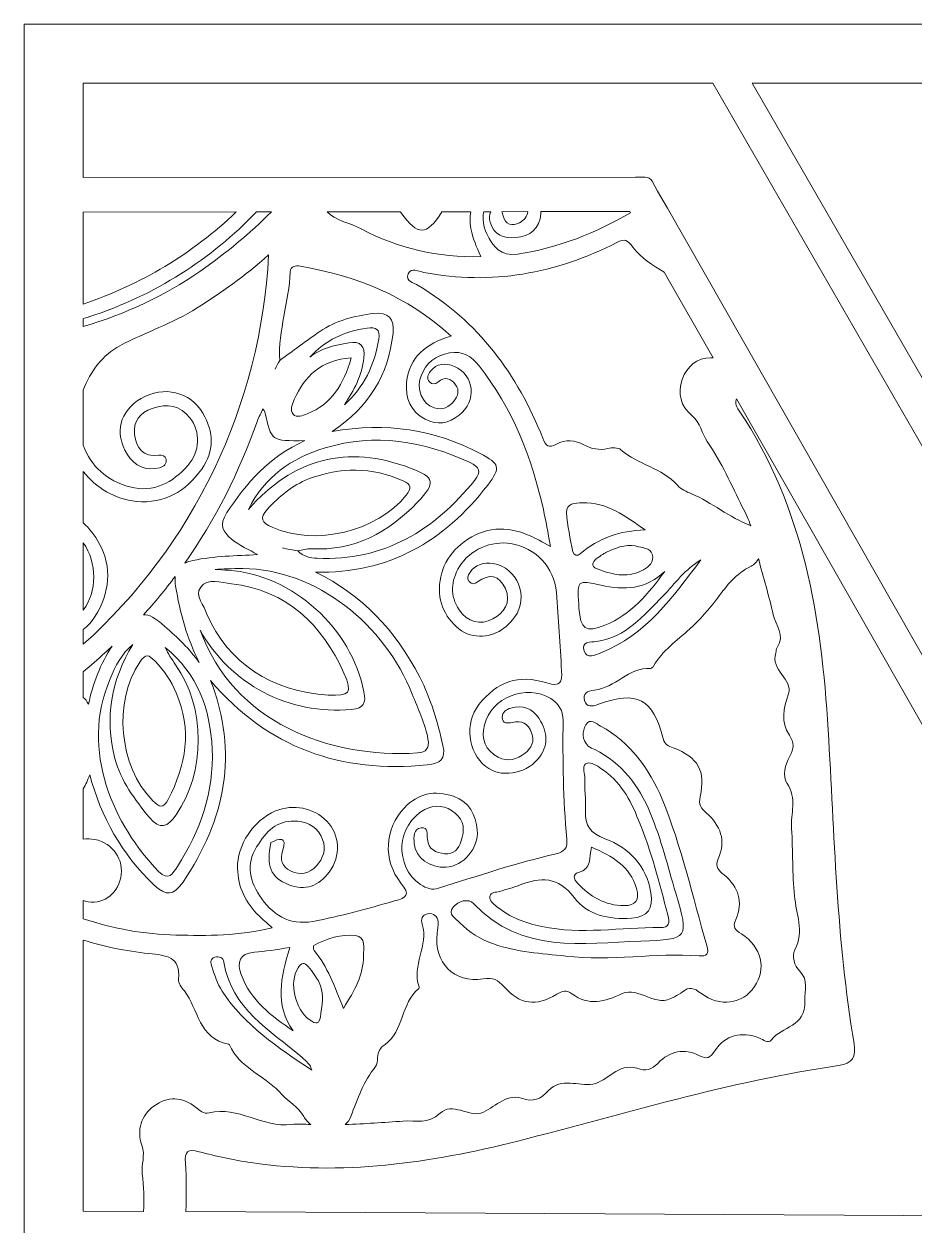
# Model space of a CAD drawing. Extents: x 13 to 5563, y -794 to -206.
# Drawn here: x 3444.8 to 3664.7, y -502.4 to -205.7 of the extents above; entities that cross this region are included whole.
import ezdxf

# ---------------------------------------------------------------- set-up
doc = ezdxf.new("R2010")
doc.units = 0
doc.header["$MEASUREMENT"] = 0
doc.layers.add('Layer 1', color=7, linetype='Continuous')

msp = doc.modelspace()

# ---------------------------------------------------------------- linework, layer by layer
at = {"layer": 'Layer 1', "lineweight": 0}
msp.add_lwpolyline([(3444.75, -794.32), (4419.25, -794.32), (4419.25, -205.68), (3444.75, -205.68), (3444.75, -794.32)], dxfattribs=at)
for points, knots in [([(3459.37, -220.3), (3459.37, -220.3), (3614.74, -220.3), (3614.74, -220.3), (3614.74, -220.3), (3751.76, -457.78), (3751.76, -457.78), (3751.77, -457.79), (3751.77, -457.79), (3751.77, -457.79), (3752.13, -458.41), (3752.79, -458.79), (3753.5, -458.79), (3754.22, -458.79), (3754.88, -458.41), (3755.24, -457.78), (3755.24, -457.78), (3892.45, -220.3), (3892.45, -220.3), (3892.45, -220.3), (3912.35, -220.3), (3912.35, -220.3), (3912.35, -220.3), (3766.42, -471.24), (3766.42, -471.24), (3766.42, -471.24), (3763.7, -475.92), (3763.7, -475.92), (3763.7, -475.92), (3762.06, -478.61), (3762.06, -478.61), (3761.63, -479.31), (3761.62, -480.2), (3762.04, -480.91), (3762.04, -480.91), (3763.36, -483.19), (3763.36, -483.19), (3763.36, -483.19), (3924.76, -760.62), (3924.76, -760.62), (3924.76, -760.62), (3931.46, -772.15), (3931.46, -772.15), (3931.86, -772.84), (3932.61, -773.27), (3933.41, -773.27), (3933.41, -773.27), (3933.41, -773.27), (3933.41, -773.27), (3934.22, -773.27), (3934.96, -772.84), (3935.36, -772.14), (3935.36, -772.14), (3942.02, -760.52), (3942.02, -760.52), (3942.02, -760.52), (4100.5, -483.93), (4100.5, -483.93), (4100.52, -483.88), (4100.55, -483.84), (4100.57, -483.79), (4100.57, -483.79), (4102.04, -480.76), (4102.04, -480.76), (4102.35, -480.14), (4102.34, -479.4), (4102.03, -478.78), (4102.03, -478.78), (4101.08, -476.85), (4101.08, -476.85), (4101.06, -476.81), (4101.04, -476.77), (4101.01, -476.73), (4101.01, -476.73), (3954.02, -220.3), (3954.02, -220.3), (3954.02, -220.3), (3970.38, -220.3), (3970.38, -220.3), (3970.38, -220.3), (4108.15, -459.06), (4108.15, -459.06), (4108.15, -459.06), (4108.15, -459.06), (4108.15, -459.07), (4108.51, -459.68), (4109.17, -460.06), (4109.88, -460.06), (4110.6, -460.06), (4111.26, -459.68), (4111.62, -459.06), (4111.62, -459.06), (4249.57, -220.3), (4249.57, -220.3), (4249.57, -220.3), (4404.63, -220.3), (4404.63, -220.3), (4404.63, -220.3), (4404.63, -243.59), (4404.63, -243.59), (4404.63, -243.59), (4267.88, -243.45), (4267.88, -243.45), (4267.88, -243.45), (4265.52, -243.45), (4265.52, -243.45), (4265.52, -243.45), (4265.52, -243.45), (4265.52, -243.45), (4264.79, -243.45), (4264.11, -243.85), (4263.76, -244.5), (4263.76, -244.5), (4262.44, -246.93), (4262.44, -246.93), (4262.44, -246.93), (4260.02, -251.16), (4260.02, -251.16), (4260.02, -251.16), (4114.9, -505.7), (4114.9, -505.7), (4114.54, -506.32), (4114.55, -507.09), (4114.91, -507.71), (4115.27, -508.32), (4115.93, -508.7), (4116.64, -508.7), (4116.64, -508.7), (4116.66, -508.7), (4116.66, -508.7), (4116.66, -508.7), (4404.63, -507.15), (4404.63, -507.15), (4404.63, -507.15), (4404.63, -536.28), (4404.63, -536.28), (4404.63, -536.28), (4402.11, -536.29), (4402.11, -536.29), (4402.11, -536.29), (4104.84, -537.49), (4104.84, -537.49), (4104.78, -537.49), (4104.73, -537.49), (4104.68, -537.5), (4104.68, -537.5), (4101.6, -537.73), (4101.6, -537.73), (4100.92, -537.78), (4100.29, -538.14), (4099.91, -538.72), (4099.91, -538.72), (4098.81, -540.36), (4098.81, -540.36), (4098.78, -540.4), (4098.76, -540.44), (4098.74, -540.48), (4098.74, -540.48), (4095.26, -546.45), (4095.26, -546.45), (4095.26, -546.45), (3959.86, -779.7), (3959.86, -779.7), (3959.86, -779.7), (3905.02, -779.7), (3905.02, -779.7), (3905.02, -779.7), (3766.73, -541.28), (3766.73, -541.28), (3766.7, -541.23), (3766.68, -541.19), (3766.65, -541.15), (3766.65, -541.15), (3764.92, -538.58), (3764.92, -538.58), (3764.53, -538.01), (3763.9, -537.65), (3763.21, -537.6), (3763.21, -537.6), (3761.23, -537.47), (3761.23, -537.47), (3761.19, -537.46), (3761.14, -537.46), (3761.09, -537.46), (3761.09, -537.46), (3754.18, -537.43), (3754.18, -537.43), (3754.18, -537.43), (3459.37, -536.12), (3459.37, -536.12), (3459.37, -536.12), (3459.37, -507.13), (3459.37, -507.13), (3459.37, -507.13), (3746.9, -508.68), (3746.9, -508.68), (3746.9, -508.68), (3746.91, -508.68), (3746.91, -508.68), (3747.62, -508.68), (3748.28, -508.3), (3748.64, -507.69), (3749.01, -507.07), (3749.01, -506.3), (3748.65, -505.68), (3748.65, -505.68), (3603.54, -251.16), (3603.54, -251.16), (3603.54, -251.16), (3601.15, -246.97), (3601.15, -246.97), (3601.15, -246.97), (3599.81, -244.5), (3599.81, -244.5), (3599.46, -243.85), (3598.78, -243.45), (3598.04, -243.45), (3598.04, -243.45), (3598.04, -243.45), (3598.04, -243.45), (3598.04, -243.45), (3595.68, -243.45), (3595.68, -243.45), (3595.68, -243.45), (3459.37, -243.59), (3459.37, -243.59), (3459.37, -243.59), (3459.37, -220.3), (3459.37, -220.3)], [0, 0, 0, 0, 1, 1, 1, 2, 2, 2, 3, 3, 3, 4, 4, 4, 5, 5, 5, 6, 6, 6, 7, 7, 7, 8, 8, 8, 9, 9, 9, 10, 10, 10, 11, 11, 11, 12, 12, 12, 13, 13, 13, 14, 14, 14, 15, 15, 15, 16, 16, 16, 17, 17, 17, 18, 18, 18, 19, 19, 19, 20, 20, 20, 21, 21, 21, 22, 22, 22, 23, 23, 23, 24, 24, 24, 25, 25, 25, 26, 26, 26, 27, 27, 27, 28, 28, 28, 29, 29, 29, 30, 30, 30, 31, 31, 31, 32, 32, 32, 33, 33, 33, 34, 34, 34, 35, 35, 35, 36, 36, 36, 37, 37, 37, 38, 38, 38, 39, 39, 39, 40, 40, 40, 41, 41, 41, 42, 42, 42, 43, 43, 43, 44, 44, 44, 45, 45, 45, 46, 46, 46, 47, 47, 47, 48, 48, 48, 49, 49, 49, 50, 50, 50, 51, 51, 51, 52, 52, 52, 53, 53, 53, 54, 54, 54, 55, 55, 55, 56, 56, 56, 57, 57, 57, 58, 58, 58, 59, 59, 59, 60, 60, 60, 61, 61, 61, 62, 62, 62, 63, 63, 63, 64, 64, 64, 65, 65, 65, 66, 66, 66, 67, 67, 67, 68, 68, 68, 69, 69, 69, 70, 70, 70, 71, 71, 71, 72, 72, 72, 73, 73, 73, 74, 74, 74, 75, 75, 75, 76, 76, 76, 76]), ([(3686.85, -220.3), (3688.54, -221.6), (3687.58, -223.23), (3686.15, -225.09), (3680.68, -232.21), (3676.93, -240.19), (3675.01, -248.95), (3671.73, -264.03), (3669.49, -279.29), (3667.33, -294.55), (3667.33, -294.55), (3624.48, -220.3), (3624.48, -220.3), (3624.48, -220.3), (3686.85, -220.3), (3686.85, -220.3)], [0, 0, 0, 0, 1, 1, 1, 2, 2, 2, 3, 3, 3, 4, 4, 4, 5, 5, 5, 5]), ([(3502.1, -252.06), (3502.1, -252.06), (3505.81, -252.06), (3505.81, -252.06), (3500.48, -257.37), (3494.59, -262.28), (3488.12, -266.76), (3479.27, -272.9), (3469.63, -277.36), (3459.37, -280.32), (3459.37, -280.32), (3459.37, -278.41), (3459.37, -278.41), (3459.82, -278.27), (3460.27, -278.13), (3460.71, -277.99), (3477.33, -272.54), (3490.99, -263.71), (3502.1, -252.06)], [0, 0, 0, 0, 1, 1, 1, 2, 2, 2, 3, 3, 3, 4, 4, 4, 5, 5, 5, 6, 6, 6, 6]), ([(3497.15, -252.07), (3486.24, -262.39), (3473.66, -269.99), (3459.37, -274.8), (3459.37, -274.8), (3459.37, -252.1), (3459.37, -252.1), (3459.37, -252.1), (3497.15, -252.07), (3497.15, -252.07)], [0, 0, 0, 0, 1, 1, 1, 2, 2, 2, 3, 3, 3, 3]), ([(3537.63, -252.03), (3537.68, -252.09), (3537.72, -252.16), (3537.77, -252.22), (3542.04, -258.03), (3544.02, -258.1), (3547.9, -252.02), (3547.9, -252.02), (3555.01, -252.01), (3555.01, -252.01), (3554.43, -254.95), (3555.22, -258.12), (3557.53, -263.09), (3546.89, -263.33), (3537.09, -261.05), (3527.98, -256.23), (3525.33, -254.83), (3521.42, -254.15), (3519.59, -252.04), (3519.59, -252.04), (3537.63, -252.03), (3537.63, -252.03)], [0, 0, 0, 0, 1, 1, 1, 2, 2, 2, 3, 3, 3, 4, 4, 4, 5, 5, 5, 6, 6, 6, 7, 7, 7, 7]), ([(3566.55, -262.48), (3562.51, -263.09), (3560.49, -260.7), (3558.99, -257.46), (3558.1, -255.54), (3557.82, -253.71), (3558.23, -252), (3558.23, -252), (3559.97, -252), (3559.97, -252), (3559.45, -252.73), (3559.58, -253.76), (3559.82, -254.62), (3560.68, -257.77), (3563.17, -258.61), (3566.07, -258.39), (3569.68, -258.11), (3572.04, -256.1), (3572.33, -252.49), (3572.35, -252.32), (3572.34, -252.16), (3572.35, -251.99), (3572.35, -251.99), (3594.27, -251.97), (3594.27, -251.97), (3594.27, -251.97), (3594.43, -252.25), (3594.43, -252.25), (3585.84, -257.28), (3576.71, -260.93), (3566.55, -262.48)], [0, 0, 0, 0, 1, 1, 1, 2, 2, 2, 3, 3, 3, 4, 4, 4, 5, 5, 5, 6, 6, 6, 7, 7, 7, 8, 8, 8, 9, 9, 9, 10, 10, 10, 10]), ([(3569.07, -251.99), (3568.95, -253.16), (3568.22, -254.11), (3567.01, -254.72), (3565.28, -255.6), (3563.52, -255.29), (3562.99, -253.02), (3562.9, -252.64), (3562.8, -252.29), (3562.66, -252), (3562.66, -252), (3569.07, -251.99), (3569.07, -251.99)], [0, 0, 0, 0, 1, 1, 1, 2, 2, 2, 3, 3, 3, 4, 4, 4, 4]), ([(3609.58, -302.31), (3611.78, -304.11), (3612.06, -306.82), (3613.37, -308.72), (3616.96, -313.89), (3619.36, -319.5), (3622.13, -325.03), (3622.94, -326.64), (3623.62, -328), (3624.14, -329.56), (3624.11, -329.54), (3624.08, -329.52), (3624.04, -329.5), (3618.78, -327.43), (3614.56, -323.79), (3609.49, -321.64), (3608.16, -321.07), (3607, -320.61), (3606.01, -319.5), (3602.23, -315.26), (3596.25, -314.46), (3592.06, -310.77), (3591.4, -310.19), (3589.88, -310.23), (3588.87, -310.46), (3586.73, -310.95), (3584.85, -310.58), (3582.96, -309.57), (3580.76, -308.41), (3578.4, -308.13), (3576.17, -309.39), (3574.23, -310.48), (3573.57, -309.87), (3572.8, -307.93), (3566.54, -292.13), (3556.88, -279.06), (3542.03, -270.23), (3540.95, -269.58), (3538.81, -269.16), (3539.6, -267.35), (3540.34, -265.66), (3542.16, -266.76), (3543.44, -267), (3560.2, -270.22), (3576.01, -267.28), (3591.07, -259.63), (3593.06, -258.62), (3593.69, -258.93), (3595.06, -260.77), (3597.09, -263.5), (3599.89, -265.25), (3602.78, -266.89), (3602.78, -266.89), (3614.84, -288.04), (3614.84, -288.04), (3614.64, -288.05), (3614.43, -288.06), (3614.22, -288.05), (3610.93, -287.99), (3608.34, -290.15), (3607.2, -293.39), (3606.01, -296.82), (3606.83, -300.05), (3609.58, -302.31)], [0, 0, 0, 0, 1, 1, 1, 2, 2, 2, 3, 3, 3, 4, 4, 4, 5, 5, 5, 6, 6, 6, 7, 7, 7, 8, 8, 8, 9, 9, 9, 10, 10, 10, 11, 11, 11, 12, 12, 12, 13, 13, 13, 14, 14, 14, 15, 15, 15, 16, 16, 16, 17, 17, 17, 18, 18, 18, 19, 19, 19, 20, 20, 20, 21, 21, 21, 21]), ([(3462.31, -351.87), (3465.85, -346.1), (3466.63, -339.87), (3463.32, -333.88), (3462.22, -331.88), (3460.89, -330.2), (3459.37, -328.81), (3459.37, -328.81), (3459.37, -316.13), (3459.37, -316.13), (3462.55, -320.16), (3467.14, -322.99), (3472.49, -323.51), (3479.34, -324.17), (3484.71, -321.05), (3488.6, -315.54), (3491.74, -311.09), (3491.62, -306.4), (3488.89, -301.75), (3485.78, -296.44), (3479.14, -294.85), (3473.66, -298.08), (3468.35, -301.21), (3466.96, -306.65), (3470.18, -311.84), (3472.06, -314.87), (3474.8, -316.03), (3478.27, -315.2), (3479.23, -314.97), (3480, -314.2), (3479.84, -313.13), (3479.71, -312.21), (3478.82, -312.06), (3477.99, -312.14), (3474.18, -312.53), (3472.39, -310.42), (3472.03, -306.99), (3471.7, -303.77), (3473.29, -301.7), (3476.4, -300.56), (3480.14, -299.19), (3483.25, -299.84), (3485.71, -302.92), (3488.37, -306.26), (3488.19, -311.28), (3485.15, -314.68), (3481.38, -318.89), (3476.79, -321.46), (3470.9, -319.95), (3465.11, -318.45), (3461.32, -314.81), (3459.37, -309.67), (3459.37, -309.67), (3459.37, -296.08), (3459.37, -296.08), (3461.04, -291.42), (3464.27, -287.26), (3468.39, -285.1), (3474.65, -281.81), (3481.43, -279.57), (3487.46, -275.76), (3493.43, -271.99), (3499.17, -267.91), (3505.13, -262.69), (3503.22, -299.92), (3486.36, -334.58), (3459.37, -358.8), (3459.37, -358.8), (3459.37, -355.17), (3459.37, -355.17), (3460.52, -354.26), (3461.52, -353.16), (3462.31, -351.87)], [0, 0, 0, 0, 1, 1, 1, 2, 2, 2, 3, 3, 3, 4, 4, 4, 5, 5, 5, 6, 6, 6, 7, 7, 7, 8, 8, 8, 9, 9, 9, 10, 10, 10, 11, 11, 11, 12, 12, 12, 13, 13, 13, 14, 14, 14, 15, 15, 15, 16, 16, 16, 17, 17, 17, 18, 18, 18, 19, 19, 19, 20, 20, 20, 21, 21, 21, 22, 22, 22, 23, 23, 23, 24, 24, 24, 24]), ([(3460.97, -390.99), (3463.77, -401.37), (3468.76, -410.61), (3476.91, -418.26), (3479.81, -420.99), (3481.72, -420.88), (3483.99, -417.51), (3494.36, -402.07), (3497.83, -385.74), (3490.77, -367.72), (3504.94, -384.49), (3523, -390.64), (3544.28, -388.57), (3547.44, -388.26), (3548.93, -387.12), (3548.16, -383.79), (3546.8, -377.96), (3545.18, -372.23), (3542.43, -366.88), (3536.5, -355.37), (3528.08, -346.56), (3516.73, -340.96), (3534.53, -341.4), (3548.39, -333.57), (3559.2, -319.47), (3562.49, -315.17), (3562.18, -314.22), (3557.34, -311.68), (3546.11, -305.76), (3534.24, -303.9), (3520.81, -306.26), (3530.01, -300.13), (3534.69, -292.19), (3535.83, -282.1), (3536.25, -278.35), (3534.66, -276.71), (3531.03, -277.13), (3526.31, -277.68), (3521.74, -278.86), (3517.75, -281.59), (3514.4, -283.89), (3511.15, -286.34), (3507.85, -288.72), (3507.43, -289.41), (3507.08, -290.13), (3506.77, -290.85), (3507.08, -290.13), (3507.43, -289.41), (3507.85, -288.72), (3507.48, -281.28), (3510.13, -274.2), (3510.47, -266.84), (3510.54, -265.41), (3511.79, -265.23), (3512.98, -265.44), (3526.64, -267.93), (3539.27, -272.62), (3550.17, -282.73), (3543.89, -284.52), (3539.87, -287.92), (3539.19, -294.13), (3538.76, -298.05), (3540.19, -301.26), (3543.77, -303.24), (3546.78, -304.89), (3549.64, -304.17), (3552.16, -302.23), (3556.59, -298.83), (3555.92, -292.34), (3550.99, -290.2), (3548.76, -289.23), (3546.67, -289.39), (3545.03, -291.44), (3544.41, -292.22), (3544.05, -293.11), (3544.82, -293.99), (3545.43, -294.71), (3546.19, -294.69), (3546.89, -294.08), (3548.64, -292.54), (3550.09, -293.16), (3551.29, -294.75), (3552.29, -296.09), (3551.88, -297.49), (3550.94, -298.67), (3549.67, -300.27), (3548.04, -301.08), (3545.95, -300.4), (3543.02, -299.45), (3541.47, -295.83), (3542.74, -292.55), (3543.97, -289.37), (3546.35, -287.48), (3549.74, -286.87), (3552.91, -286.31), (3555.17, -287.63), (3557.08, -290.07), (3565.3, -300.59), (3570.08, -312.64), (3572.94, -325.54), (3573.56, -328.29), (3574.02, -331.07), (3574.7, -334.63), (3572.6, -333.53), (3571.09, -332.6), (3569.47, -331.91), (3563.84, -329.51), (3558.33, -329.78), (3553.38, -333.49), (3548.94, -336.83), (3546.75, -341.44), (3547.42, -347.1), (3547.93, -351.37), (3551.74, -355.94), (3555.57, -356.61), (3559.86, -357.35), (3563.31, -355.52), (3565.82, -352.12), (3569.51, -347.11), (3566.57, -339.86), (3560.56, -338.87), (3558.19, -338.48), (3556.17, -339.1), (3554.75, -341.13), (3554.29, -341.79), (3554.02, -342.57), (3554.6, -343.31), (3555.22, -344.1), (3555.99, -343.91), (3556.67, -343.41), (3559.62, -341.21), (3562.05, -341.77), (3563.56, -345.03), (3565.16, -348.48), (3563.1, -351.12), (3560.46, -352.54), (3557.44, -354.15), (3554.21, -353.33), (3552.17, -350.3), (3549.81, -346.8), (3550.09, -343.13), (3552.23, -339.61), (3554.72, -335.5), (3560.17, -333.1), (3564.85, -333.92), (3571.14, -335.03), (3575.59, -339.68), (3576.15, -346.04), (3576.71, -352.47), (3577.01, -358.92), (3577.45, -365.36), (3577.64, -368.15), (3577.15, -369.37), (3573.77, -368.32), (3566.71, -366.13), (3561.42, -368.04), (3557.04, -373.67), (3553.43, -378.32), (3554.22, -385.36), (3558.76, -388.99), (3562.27, -391.79), (3568.38, -390.96), (3571.58, -387.17), (3574.31, -383.94), (3574.09, -380.49), (3571.87, -377.15), (3570.23, -374.69), (3567.85, -373.66), (3564.89, -374.54), (3563.78, -374.87), (3562.76, -375.51), (3562.8, -376.79), (3562.84, -378.43), (3564.13, -378.32), (3565.22, -378.07), (3567.62, -377.52), (3569.19, -378.35), (3570.04, -380.65), (3570.83, -382.76), (3570.03, -384.39), (3568.42, -385.64), (3566.45, -387.17), (3564.21, -387.94), (3561.81, -386.67), (3558.59, -384.97), (3557.54, -382.19), (3558.39, -378.71), (3560.05, -371.92), (3568.79, -368.48), (3574.75, -372.21), (3576.78, -373.48), (3577.82, -375.08), (3577.8, -377.61), (3577.71, -387.37), (3577.82, -397.14), (3578.74, -406.87), (3578.95, -409.03), (3578.11, -410.06), (3576.07, -410.52), (3566.23, -412.76), (3556.69, -416), (3547.08, -419.01), (3545.4, -419.53), (3544.03, -419.06), (3542.65, -418.11), (3536.05, -413.56), (3536.6, -403.31), (3543.69, -399.58), (3546.36, -398.17), (3548.88, -398.61), (3551.17, -400.46), (3553.49, -402.33), (3553.51, -404.79), (3552.66, -407.34), (3552.02, -409.27), (3550.84, -410.76), (3548.56, -410.51), (3546.39, -410.28), (3544.55, -409.43), (3544.3, -406.89), (3544.18, -405.68), (3544.53, -403.82), (3542.77, -404.07), (3540.82, -404.34), (3540.94, -406.41), (3541.06, -407.93), (3541.35, -411.52), (3544.88, -414.08), (3548.93, -413.82), (3553.19, -413.54), (3557.05, -409.06), (3556.61, -404.64), (3556.23, -400.84), (3554.75, -397.69), (3550.74, -396.32), (3546.08, -394.73), (3542, -395.59), (3538.64, -399.17), (3533.76, -404.38), (3533.25, -412.01), (3537.77, -417.72), (3540.12, -420.67), (3539.29, -421.29), (3536.17, -422.16), (3529.49, -424.03), (3522.84, -425.95), (3516.01, -427.19), (3510.13, -428.26), (3505.87, -425.42), (3502.84, -420.78), (3500.17, -416.7), (3499.54, -412.3), (3502.7, -408.02), (3504.89, -404.4), (3507.86, -402.01), (3512.31, -402.48), (3515.11, -402.78), (3517.34, -404.1), (3518.43, -406.95), (3519.41, -409.51), (3518.54, -411.67), (3516.94, -413.47), (3515.23, -415.39), (3512.96, -415.98), (3510.52, -414.73), (3508.36, -413.63), (3507.84, -412.05), (3508.62, -409.65), (3509.78, -406.1), (3507.77, -406.72), (3505.69, -407.72), (3504.43, -413.4), (3505.62, -416.4), (3510.08, -418.14), (3514.15, -419.73), (3517.55, -418.43), (3520.06, -415.05), (3523.03, -411.07), (3522.69, -405.79), (3519.49, -402.46), (3516.32, -399.16), (3511.14, -398.13), (3506.84, -399.94), (3501.35, -402.25), (3497.34, -408.29), (3497.45, -414.09), (3497.54, -418.75), (3499.46, -422.6), (3502.75, -425.82), (3503.64, -426.68), (3504.58, -427.48), (3506.02, -428.78), (3497.81, -430.83), (3490, -430.76), (3482.24, -430.56), (3474.45, -430.36), (3466.78, -429.05), (3459.37, -426.53), (3459.37, -426.53), (3459.37, -422.07), (3459.37, -422.07), (3459.54, -422.13), (3459.69, -422.19), (3459.87, -422.23), (3463.87, -423.26), (3467.74, -420.7), (3468.63, -416.44), (3469.55, -412.02), (3466.69, -407.79), (3462.24, -406.98), (3461.29, -406.81), (3460.32, -406.8), (3459.37, -406.92), (3459.37, -406.92), (3459.37, -394.51), (3459.37, -394.51), (3459.97, -393.39), (3460.5, -392.22), (3460.97, -390.99)], [0, 0, 0, 0, 1, 1, 1, 2, 2, 2, 3, 3, 3, 4, 4, 4, 5, 5, 5, 6, 6, 6, 7, 7, 7, 8, 8, 8, 9, 9, 9, 10, 10, 10, 11, 11, 11, 12, 12, 12, 13, 13, 13, 14, 14, 14, 15, 15, 15, 16, 16, 16, 17, 17, 17, 18, 18, 18, 19, 19, 19, 20, 20, 20, 21, 21, 21, 22, 22, 22, 23, 23, 23, 24, 24, 24, 25, 25, 25, 26, 26, 26, 27, 27, 27, 28, 28, 28, 29, 29, 29, 30, 30, 30, 31, 31, 31, 32, 32, 32, 33, 33, 33, 34, 34, 34, 35, 35, 35, 36, 36, 36, 37, 37, 37, 38, 38, 38, 39, 39, 39, 40, 40, 40, 41, 41, 41, 42, 42, 42, 43, 43, 43, 44, 44, 44, 45, 45, 45, 46, 46, 46, 47, 47, 47, 48, 48, 48, 49, 49, 49, 50, 50, 50, 51, 51, 51, 52, 52, 52, 53, 53, 53, 54, 54, 54, 55, 55, 55, 56, 56, 56, 57, 57, 57, 58, 58, 58, 59, 59, 59, 60, 60, 60, 61, 61, 61, 62, 62, 62, 63, 63, 63, 64, 64, 64, 65, 65, 65, 66, 66, 66, 67, 67, 67, 68, 68, 68, 69, 69, 69, 70, 70, 70, 71, 71, 71, 72, 72, 72, 73, 73, 73, 74, 74, 74, 75, 75, 75, 76, 76, 76, 77, 77, 77, 78, 78, 78, 79, 79, 79, 80, 80, 80, 81, 81, 81, 82, 82, 82, 83, 83, 83, 84, 84, 84, 85, 85, 85, 86, 86, 86, 87, 87, 87, 88, 88, 88, 89, 89, 89, 90, 90, 90, 91, 91, 91, 92, 92, 92, 93, 93, 93, 94, 94, 94, 95, 95, 95, 96, 96, 96, 97, 97, 97, 98, 98, 98, 99, 99, 99, 100, 100, 100, 101, 101, 101, 102, 102, 102, 103, 103, 103, 104, 104, 104, 105, 105, 105, 106, 106, 106, 106]), ([(3524.88, -284.36), (3521.48, -284.92), (3518.12, -285.66), (3515.28, -287.89), (3519.15, -283.77), (3523.87, -281.47), (3529.41, -280.73), (3531.65, -280.43), (3532.73, -280.99), (3532.31, -283.48), (3531.24, -289.81), (3528.68, -295.33), (3523.83, -299.65), (3526.19, -296.1), (3528.17, -292.42), (3528.66, -288.08), (3528.98, -285.17), (3527.8, -283.88), (3524.88, -284.36)], [0, 0, 0, 0, 1, 1, 1, 2, 2, 2, 3, 3, 3, 4, 4, 4, 5, 5, 5, 6, 6, 6, 6]), ([(3525.5, -288.08), (3523.61, -294.61), (3520.7, -299.5), (3514.64, -301.89), (3513.54, -302.32), (3512.05, -303.01), (3511.16, -301.96), (3510.33, -300.98), (3510.93, -299.53), (3511.43, -298.4), (3514.02, -292.63), (3518.01, -288.63), (3525.5, -288.08)], [0, 0, 0, 0, 1, 1, 1, 2, 2, 2, 3, 3, 3, 4, 4, 4, 4]), ([(3484.59, -486.81), (3484.4, -484.01), (3485.1, -483.25), (3487.98, -484.04), (3492.17, -485.2), (3496.47, -486.11), (3500.78, -486.74), (3523.12, -490.02), (3544.97, -486.88), (3566.6, -481.43), (3592.91, -474.8), (3618.85, -466.63), (3645.81, -462.79), (3649.3, -462.29), (3650.17, -460.57), (3649.63, -457.33), (3645.3, -431.71), (3644.78, -405.79), (3643.23, -379.94), (3641.55, -352.13), (3637.24, -324.98), (3621.25, -301.12), (3620.36, -299.8), (3620.23, -298.87), (3620.63, -298.19), (3620.63, -298.19), (3735.81, -500.18), (3735.81, -500.18), (3735.81, -500.18), (3484.67, -498.82), (3484.67, -498.82), (3484.87, -494.85), (3484.86, -490.85), (3484.59, -486.81)], [0, 0, 0, 0, 1, 1, 1, 2, 2, 2, 3, 3, 3, 4, 4, 4, 5, 5, 5, 6, 6, 6, 7, 7, 7, 8, 8, 8, 9, 9, 9, 10, 10, 10, 11, 11, 11, 11]), ([(3514.1, -308.51), (3505.14, -312.57), (3499.65, -318.95), (3494.84, -326.29), (3492.74, -329.49), (3493.82, -330.96), (3496, -332.83), (3497.9, -334.46), (3500.28, -335.35), (3502.4, -336.64), (3502.4, -336.64), (3502.39, -336.64), (3502.39, -336.64), (3497.06, -336.96), (3491.74, -336.99), (3486.44, -338.1), (3485.65, -338.26), (3485, -338.49), (3484.44, -338.75), (3491.95, -328.07), (3497.84, -316.31), (3502.35, -303.66), (3502.71, -302.63), (3503.27, -301.67), (3503.74, -300.68), (3503.74, -300.68), (3503.74, -300.68), (3503.74, -300.68), (3503.9, -300.95), (3504.15, -301.2), (3504.21, -301.48), (3505.73, -308.63), (3505.73, -308.63), (3514.1, -308.51)], [0, 0, 0, 0, 1, 1, 1, 2, 2, 2, 3, 3, 3, 4, 4, 4, 5, 5, 5, 6, 6, 6, 7, 7, 7, 8, 8, 8, 9, 9, 9, 10, 10, 10, 11, 11, 11, 11]), ([(3508.54, -335), (3509.78, -335.32), (3511.05, -335.56), (3512.36, -335.73), (3513.43, -335.54), (3514.52, -335.13), (3515.57, -335.19), (3526.31, -335.82), (3534.72, -331.21), (3541.88, -323.7), (3546.44, -318.92), (3546.25, -317.6), (3540.12, -315.29), (3524.45, -309.38), (3511.14, -312.95), (3500.14, -325.5), (3504.09, -317.51), (3510.79, -312.8), (3519.05, -310.31), (3531.42, -306.59), (3543.32, -308.6), (3554.86, -313.95), (3557.18, -315.03), (3557.65, -316.26), (3556.05, -318.24), (3546.03, -330.66), (3533.6, -338.27), (3517.07, -337.57), (3515.3, -337.49), (3513.62, -337.14), (3512.36, -335.73), (3511.06, -335.56), (3509.78, -335.32), (3508.54, -335)], [0, 0, 0, 0, 1, 1, 1, 2, 2, 2, 3, 3, 3, 4, 4, 4, 5, 5, 5, 6, 6, 6, 7, 7, 7, 8, 8, 8, 9, 9, 9, 10, 10, 10, 11, 11, 11, 11]), ([(3504.82, -325.45), (3507.73, -322.31), (3510.9, -319.54), (3515, -317.98), (3522.82, -315.01), (3530.58, -314.98), (3538.31, -318.43), (3540.3, -319.32), (3540.45, -320.25), (3539.1, -321.96), (3531.91, -331), (3516.66, -334.64), (3505.97, -329.9), (3503.43, -328.78), (3502.8, -327.63), (3504.82, -325.45)], [0, 0, 0, 0, 1, 1, 1, 2, 2, 2, 3, 3, 3, 4, 4, 4, 5, 5, 5, 5]), ([(3582.03, -336.43), (3581.34, -337.02), (3580.44, -337.01), (3580.23, -335.96), (3579.61, -332.75), (3578.83, -329.53), (3578.67, -326.29), (3578.57, -324.06), (3580.78, -323.87), (3582.51, -323.83), (3588.64, -323.66), (3593.18, -327.19), (3598.05, -330.55), (3591.87, -330.76), (3586.57, -332.54), (3582.03, -336.43)], [0, 0, 0, 0, 1, 1, 1, 2, 2, 2, 3, 3, 3, 4, 4, 4, 5, 5, 5, 5]), ([(3459.37, -333.73), (3462.85, -338.72), (3462.8, -345.79), (3459.37, -350.39), (3459.37, -350.39), (3459.37, -333.73), (3459.37, -333.73)], [0, 0, 0, 0, 1, 1, 1, 2, 2, 2, 2]), ([(3597.11, -340.68), (3593.42, -342.39), (3589.75, -341.63), (3586.18, -340.15), (3584.59, -339.49), (3584.98, -338.48), (3586.01, -337.69), (3587.11, -336.83), (3588.36, -336.16), (3588.35, -336.16), (3591.8, -334.44), (3594.07, -334.05), (3596.46, -334.7), (3597.94, -335.11), (3599.85, -335.18), (3599.93, -337.22), (3599.99, -338.98), (3598.51, -340.04), (3597.11, -340.68)], [0, 0, 0, 0, 1, 1, 1, 2, 2, 2, 3, 3, 3, 4, 4, 4, 5, 5, 5, 6, 6, 6, 6]), ([(3542.28, -443.35), (3540.31, -438.09), (3544.68, -433.14), (3543.05, -427.89), (3542.66, -426.65), (3542.97, -425.63), (3544.34, -425.35), (3545.88, -425.03), (3546.78, -425.95), (3546.98, -427.35), (3547.11, -428.24), (3546.79, -429.2), (3546.69, -430.13), (3545.89, -437.37), (3550.91, -442.53), (3558.07, -441.37), (3560.52, -440.98), (3561.73, -441.64), (3563.24, -443.34), (3567.21, -447.77), (3571.12, -448.3), (3576.25, -445.19), (3577.66, -444.32), (3578.59, -444.03), (3579.99, -445.08), (3584.1, -448.17), (3588.04, -447.02), (3592.37, -445.02), (3596.54, -443.09), (3600.72, -448.87), (3605.27, -445.78), (3605.93, -445.34), (3606.71, -445.08), (3607.31, -444.58), (3608.95, -443.21), (3610.13, -443.65), (3611.79, -444.9), (3616.55, -448.48), (3622.06, -447.67), (3625.07, -443.3), (3628.06, -438.96), (3626.83, -433.56), (3621.84, -430.29), (3620.29, -429.26), (3619.56, -428.73), (3620.45, -426.69), (3622.31, -422.43), (3621.13, -418.69), (3617.56, -415.73), (3616.3, -414.69), (3615.24, -413.76), (3616.11, -411.78), (3618.09, -407.27), (3616.68, -403.47), (3613.13, -400.38), (3611.84, -399.27), (3611.22, -398.35), (3611.63, -396.41), (3613.01, -389.93), (3611.2, -386.78), (3605.01, -384.33), (3603.81, -383.86), (3602.88, -383.67), (3602.49, -382.06), (3600.08, -372.24), (3596, -370.08), (3586.54, -373.6), (3584.92, -374.2), (3583.61, -374.36), (3583.12, -372.69), (3582.62, -371), (3583.73, -370.29), (3585.52, -370.12), (3590.62, -369.63), (3593.95, -364.4), (3599.42, -364.74), (3599.66, -364.75), (3600, -364.43), (3600.15, -364.17), (3602.31, -360.33), (3605.86, -357.92), (3609.03, -355.03), (3611.52, -352.76), (3613.93, -350.09), (3615.93, -347.39), (3618.3, -344.18), (3620.42, -341.4), (3624.21, -339.52), (3625, -339.12), (3625.6, -338.45), (3626.03, -337.65), (3627.2, -342.25), (3628.65, -346.82), (3629.66, -351.51), (3630.25, -354.25), (3632.78, -356.45), (3630.64, -359.57), (3630.4, -359.93), (3630.46, -360.48), (3630.31, -360.92), (3628.95, -365.12), (3634.59, -367.5), (3633.43, -371.01), (3632.2, -374.7), (3631.53, -377.94), (3633.66, -381.23), (3634.86, -383.07), (3634.81, -384.59), (3633.8, -386.4), (3632.62, -388.53), (3631.83, -391.21), (3633.11, -393.14), (3635.62, -396.91), (3633.93, -400.57), (3634.19, -404.26), (3634.58, -409.85), (3634.34, -415.49), (3634.9, -420.88), (3635.37, -425.43), (3637.39, -429.53), (3635.02, -434.21), (3634.23, -435.79), (3634.88, -438.13), (3636.22, -439.49), (3638.5, -441.81), (3637.37, -444.15), (3637.49, -446.78), (3637.79, -453.3), (3631.74, -453.09), (3629.22, -456.4), (3628.34, -457.54), (3627.25, -456.38), (3626.28, -456.01), (3621.78, -454.29), (3617.91, -455.13), (3615.2, -459.22), (3614.13, -460.85), (3613.32, -461.3), (3611.51, -460.36), (3607.71, -458.38), (3604.13, -459.2), (3601.26, -462.18), (3599.62, -463.88), (3598.29, -464.19), (3595.98, -463.46), (3591.46, -462.04), (3588.7, -466.72), (3585.14, -467.35), (3581.61, -467.98), (3577.32, -465.61), (3574.24, -468.95), (3572.18, -471.19), (3570.53, -471.83), (3567.52, -470.87), (3563.46, -469.58), (3560.83, -473.42), (3557.53, -474.5), (3554.64, -475.46), (3550.44, -471.74), (3547.43, -474.56), (3544.41, -477.38), (3541.64, -476.28), (3538.29, -476.5), (3533.54, -476.82), (3528.81, -477.16), (3524.05, -477.36), (3524.62, -476.83), (3525.09, -476.18), (3525.4, -475.38), (3527.08, -471.01), (3528.53, -466.71), (3531.52, -463.04), (3531.96, -462.51), (3531.95, -461.54), (3532.01, -460.77), (3532.12, -459.43), (3532.6, -458.44), (3533.77, -457.63), (3538.59, -454.28), (3537.66, -447.38), (3542.19, -443.8), (3542.28, -443.73), (3542.32, -443.48), (3542.28, -443.35)], [0, 0, 0, 0, 1, 1, 1, 2, 2, 2, 3, 3, 3, 4, 4, 4, 5, 5, 5, 6, 6, 6, 7, 7, 7, 8, 8, 8, 9, 9, 9, 10, 10, 10, 11, 11, 11, 12, 12, 12, 13, 13, 13, 14, 14, 14, 15, 15, 15, 16, 16, 16, 17, 17, 17, 18, 18, 18, 19, 19, 19, 20, 20, 20, 21, 21, 21, 22, 22, 22, 23, 23, 23, 24, 24, 24, 25, 25, 25, 26, 26, 26, 27, 27, 27, 28, 28, 28, 29, 29, 29, 30, 30, 30, 31, 31, 31, 32, 32, 32, 33, 33, 33, 34, 34, 34, 35, 35, 35, 36, 36, 36, 37, 37, 37, 38, 38, 38, 39, 39, 39, 40, 40, 40, 41, 41, 41, 42, 42, 42, 43, 43, 43, 44, 44, 44, 45, 45, 45, 46, 46, 46, 47, 47, 47, 48, 48, 48, 49, 49, 49, 50, 50, 50, 51, 51, 51, 52, 52, 52, 53, 53, 53, 54, 54, 54, 55, 55, 55, 56, 56, 56, 57, 57, 57, 58, 58, 58, 59, 59, 59, 60, 60, 60, 61, 61, 61, 61]), ([(3611.84, -337.93), (3604.96, -347.06), (3598.32, -356.46), (3587.11, -360.9), (3585.73, -361.45), (3583.68, -362.45), (3583, -360.45), (3582.14, -357.96), (3584.68, -358.29), (3586.02, -358.1), (3593.35, -357.06), (3597.73, -351.72), (3602.43, -346.91), (3605.47, -343.8), (3607.98, -340.17), (3611.84, -337.93)], [0, 0, 0, 0, 1, 1, 1, 2, 2, 2, 3, 3, 3, 4, 4, 4, 5, 5, 5, 5]), ([(3525.61, -374.87), (3528.64, -374.58), (3529.2, -373.29), (3528.65, -370.51), (3525.59, -354.94), (3511.25, -341.64), (3495.14, -340.51), (3493.96, -340.43), (3492.89, -340.36), (3491.92, -340.31), (3493.73, -340.15), (3495.98, -340.1), (3498.73, -340.11), (3516.93, -340.2), (3533.87, -354.01), (3540.53, -371.08), (3542.02, -374.71), (3543.73, -378.26), (3544.45, -382.19), (3544.86, -384.44), (3544.04, -385.48), (3541.85, -385.62), (3520, -386.97), (3496.46, -378.11), (3488.21, -355.28), (3495.49, -368.6), (3510.14, -376.33), (3525.61, -374.87)], [0, 0, 0, 0, 1, 1, 1, 2, 2, 2, 3, 3, 3, 4, 4, 4, 5, 5, 5, 6, 6, 6, 7, 7, 7, 8, 8, 8, 9, 9, 9, 9]), ([(3588.15, -354.09), (3583.36, -356.05), (3582.06, -355.01), (3581.73, -349.85), (3581.71, -349.54), (3581.68, -349.23), (3581.66, -348.91), (3581.27, -342.86), (3581.26, -342.92), (3587.16, -344.21), (3592.85, -345.45), (3598.3, -345.28), (3602.88, -340.8), (3598.87, -346.32), (3594.55, -351.46), (3588.15, -354.09)], [0, 0, 0, 0, 1, 1, 1, 2, 2, 2, 3, 3, 3, 4, 4, 4, 5, 5, 5, 5]), ([(3482.17, -344.41), (3483.19, -351), (3485.02, -357.32), (3488, -363.32), (3485.58, -359.9), (3482.61, -357.09), (3479.52, -354.4), (3477.06, -352.26), (3475.63, -351.28), (3474.22, -351.52), (3477, -348.47), (3479.61, -345.31), (3482.06, -342.04), (3481.99, -342.73), (3482.03, -343.52), (3482.17, -344.41)], [0, 0, 0, 0, 1, 1, 1, 2, 2, 2, 3, 3, 3, 4, 4, 4, 5, 5, 5, 5]), ([(3488.35, -344.65), (3490.09, -342.38), (3493.36, -343.54), (3495.92, -343.85), (3509.69, -345.49), (3518.28, -353.86), (3523.72, -365.93), (3525.91, -370.79), (3525.1, -371.66), (3519.84, -371.32), (3505.76, -370.42), (3495.29, -363.52), (3489.83, -351.32), (3489.41, -349.26), (3486.66, -346.86), (3488.35, -344.65)], [0, 0, 0, 0, 1, 1, 1, 2, 2, 2, 3, 3, 3, 4, 4, 4, 5, 5, 5, 5]), ([(3467.19, -386.98), (3468.67, -392.66), (3472.11, -397.11), (3475.68, -401.53), (3478.23, -404.69), (3480.23, -403.94), (3482.29, -400.93), (3489.59, -390.27), (3489.59, -374.46), (3482.17, -363.84), (3481.22, -362.48), (3480.26, -361.12), (3479.62, -359.58), (3487.54, -366.04), (3490.77, -374.79), (3491.19, -384.64), (3491.65, -395.21), (3488.31, -404.81), (3482.61, -413.62), (3481.51, -415.33), (3480.38, -417.38), (3477.96, -414.89), (3467.05, -403.63), (3458.4, -385.08), (3465.98, -367.34), (3467.32, -364.19), (3468.79, -361.1), (3471.57, -358.83), (3466.27, -367.69), (3464.6, -376.95), (3467.19, -386.98)], [0, 0, 0, 0, 1, 1, 1, 2, 2, 2, 3, 3, 3, 4, 4, 4, 5, 5, 5, 6, 6, 6, 7, 7, 7, 8, 8, 8, 9, 9, 9, 10, 10, 10, 10]), ([(3464.71, -360.93), (3465.32, -360.38), (3465.9, -359.82), (3466.5, -359.27), (3463.59, -363.64), (3461.74, -368.46), (3460.66, -373.61), (3460.29, -372.82), (3459.88, -372.27), (3459.37, -371.92), (3459.37, -371.92), (3459.37, -365.56), (3459.37, -365.56), (3461.16, -364.03), (3462.95, -362.49), (3464.71, -360.93)], [0, 0, 0, 0, 1, 1, 1, 2, 2, 2, 3, 3, 3, 4, 4, 4, 5, 5, 5, 5]), ([(3477.13, -362.97), (3479.39, -365.28), (3481.07, -367.85), (3482.32, -370.8), (3486.22, -379.89), (3484.79, -388.58), (3480.33, -397.08), (3479.11, -399.42), (3478.09, -399.05), (3476.51, -397.41), (3468.14, -388.77), (3466.71, -372.99), (3473.34, -363.18), (3474.76, -361.08), (3475.52, -361.33), (3477.13, -362.97)], [0, 0, 0, 0, 1, 1, 1, 2, 2, 2, 3, 3, 3, 4, 4, 4, 5, 5, 5, 5]), ([(3597.03, -432.05), (3608.9, -431.62), (3608.91, -431.47), (3605.6, -420.21), (3603.64, -413.57), (3601.99, -406.85), (3599.32, -400.42), (3596.49, -393.62), (3592.36, -388.13), (3585.67, -384.79), (3585.11, -384.51), (3584.45, -384.32), (3584.02, -383.9), (3582.41, -382.36), (3582.5, -380.29), (3583.4, -378.68), (3584.41, -376.86), (3585.98, -378.4), (3587.07, -378.99), (3594.47, -383.03), (3599.04, -389.49), (3602.29, -397.06), (3607.04, -408.77), (3609.77, -421.08), (3613.29, -433.16), (3613.88, -435.19), (3613.26, -435.85), (3611.4, -435.71), (3600.44, -434.92), (3589.57, -437.08), (3578.48, -435.78), (3572.42, -435.07), (3566.44, -434.83), (3560.64, -432.74), (3557.47, -431.6), (3554.6, -429.99), (3552.31, -427.53), (3551.35, -426.5), (3549.23, -425.49), (3550.65, -423.71), (3551.89, -422.16), (3554.45, -421.42), (3555.77, -422.83), (3567.49, -435.31), (3582.52, -432.59), (3597.03, -432.05)], [0, 0, 0, 0, 1, 1, 1, 2, 2, 2, 3, 3, 3, 4, 4, 4, 5, 5, 5, 6, 6, 6, 7, 7, 7, 8, 8, 8, 9, 9, 9, 10, 10, 10, 11, 11, 11, 12, 12, 12, 13, 13, 13, 14, 14, 14, 15, 15, 15, 15]), ([(3580.56, -421.33), (3583.8, -425.57), (3589.13, -426.83), (3594.66, -426.41), (3598.76, -426.09), (3600.12, -424.04), (3599.49, -420.15), (3598.39, -413.38), (3594.15, -409.09), (3588.13, -406.81), (3584.56, -405.46), (3583.19, -403.52), (3583.32, -399.92), (3583.41, -397.1), (3583.12, -394.26), (3583.14, -391.43), (3583.15, -390.28), (3582.31, -388.54), (3583.82, -388.12), (3584.74, -387.86), (3586.15, -388.77), (3587.16, -389.44), (3591.84, -392.52), (3594.44, -397.15), (3596.42, -402.22), (3599.63, -409.76), (3601.5, -417.72), (3603.68, -425.6), (3604.21, -427.54), (3603.98, -428.75), (3601.75, -428.73), (3592.03, -428.64), (3582.29, -430.52), (3572.58, -428.47), (3568.53, -427.61), (3564.74, -426.22), (3561.49, -423.56), (3560.65, -422.86), (3559.51, -422.2), (3559.75, -420.99), (3559.96, -419.9), (3561.25, -420.07), (3562.11, -419.8), (3563.77, -419.29), (3565.45, -418.87), (3567.06, -418.24), (3572.28, -416.18), (3576.54, -416.09), (3580.56, -421.33)], [0, 0, 0, 0, 1, 1, 1, 2, 2, 2, 3, 3, 3, 4, 4, 4, 5, 5, 5, 6, 6, 6, 7, 7, 7, 8, 8, 8, 9, 9, 9, 10, 10, 10, 11, 11, 11, 12, 12, 12, 13, 13, 13, 14, 14, 14, 15, 15, 15, 16, 16, 16, 16]), ([(3584.79, -408.87), (3589.9, -411.1), (3594.34, -413.48), (3595.92, -419.09), (3596.72, -421.92), (3595.75, -423.32), (3592.84, -423.31), (3588.13, -423.28), (3584.45, -421.03), (3581.33, -417.73), (3580.51, -416.86), (3580.01, -415.53), (3581.59, -415.13), (3584.94, -414.3), (3584.24, -411.4), (3584.79, -408.87)], [0, 0, 0, 0, 1, 1, 1, 2, 2, 2, 3, 3, 3, 4, 4, 4, 5, 5, 5, 5]), ([(3475.54, -435.13), (3479.9, -435.59), (3483.4, -435.77), (3482.87, -441.48), (3482.79, -442.4), (3483.67, -443.51), (3484.32, -444.36), (3487.76, -448.89), (3487.96, -456.13), (3495.22, -457.51), (3495.53, -457.57), (3495.73, -458.27), (3495.97, -458.68), (3498.86, -463.8), (3504.75, -465.63), (3508.49, -470), (3510.03, -471.8), (3512.43, -472.89), (3513.82, -475.37), (3514.26, -476.16), (3514.85, -476.81), (3515.52, -477.34), (3513.87, -477.25), (3512.27, -477.17), (3510.82, -477.34), (3503.57, -478.15), (3497.55, -472.69), (3490.47, -474.47), (3489.03, -474.83), (3488.17, -473.92), (3487.18, -473.12), (3483.83, -470.45), (3480.15, -470.32), (3476.81, -472.8), (3473.66, -475.14), (3472.5, -478.69), (3473.84, -482.42), (3474.75, -484.97), (3473.64, -487.37), (3473.93, -489.52), (3474.36, -492.64), (3474.39, -495.71), (3474.24, -498.77), (3474.24, -498.77), (3459.37, -498.69), (3459.37, -498.69), (3459.37, -498.69), (3459.37, -431.81), (3459.37, -431.81), (3464.43, -433.42), (3469.81, -434.53), (3475.54, -435.13)], [0, 0, 0, 0, 1, 1, 1, 2, 2, 2, 3, 3, 3, 4, 4, 4, 5, 5, 5, 6, 6, 6, 7, 7, 7, 8, 8, 8, 9, 9, 9, 10, 10, 10, 11, 11, 11, 12, 12, 12, 13, 13, 13, 14, 14, 14, 15, 15, 15, 16, 16, 16, 17, 17, 17, 17]), ([(3528.54, -435.8), (3528.51, -440.32), (3526.47, -444.14), (3523.58, -448.66), (3521.38, -443.21), (3519.66, -438.35), (3516.36, -434.37), (3516.12, -434.09), (3516.1, -433.19), (3516.26, -433.11), (3519.49, -431.41), (3523.05, -430.34), (3526.58, -430.67), (3529.21, -430.92), (3528.55, -433.89), (3528.54, -435.8)], [0, 0, 0, 0, 1, 1, 1, 2, 2, 2, 3, 3, 3, 4, 4, 4, 5, 5, 5, 5]), ([(3513.29, -460.7), (3514.01, -461.32), (3514.7, -461.96), (3515.31, -462.68), (3515.58, -462.99), (3515.61, -463.51), (3515.75, -463.94), (3507.49, -458.33), (3499.13, -452.91), (3493.65, -444.41), (3492.48, -442.6), (3491.81, -440.43), (3491.09, -438.36), (3490.81, -437.56), (3490.59, -436.34), (3491.87, -436), (3492.87, -435.74), (3493.92, -436.14), (3494.09, -437.22), (3495.9, -448.82), (3505.52, -454), (3513.29, -460.7)], [0, 0, 0, 0, 1, 1, 1, 2, 2, 2, 3, 3, 3, 4, 4, 4, 5, 5, 5, 6, 6, 6, 7, 7, 7, 7]), ([(3511.2, -454.21), (3505.8, -450.57), (3500.69, -446.74), (3498.36, -440.32), (3497.25, -437.26), (3497.84, -435.13), (3501.63, -434.83), (3504.26, -434.61), (3506.87, -434.14), (3510.35, -433.66), (3508.19, -441.03), (3506.47, -447.76), (3511.2, -454.21)], [0, 0, 0, 0, 1, 1, 1, 2, 2, 2, 3, 3, 3, 4, 4, 4, 4]), ([(3517.43, -441.85), (3519.08, -445.33), (3518.28, -448.13), (3517.89, -450.83), (3517.67, -452.37), (3516.93, -452.8), (3515.13, -451.42), (3511.72, -448.8), (3510.04, -442.36), (3512.39, -438.64), (3513.21, -437.35), (3514.01, -437.21), (3514.92, -438.34), (3515.99, -439.68), (3516.92, -441.13), (3517.43, -441.85)], [0, 0, 0, 0, 1, 1, 1, 2, 2, 2, 3, 3, 3, 4, 4, 4, 5, 5, 5, 5])]:
    msp.add_open_spline(points, degree=3, knots=knots, dxfattribs=at)

doc.saveas('drawing.dxf')
